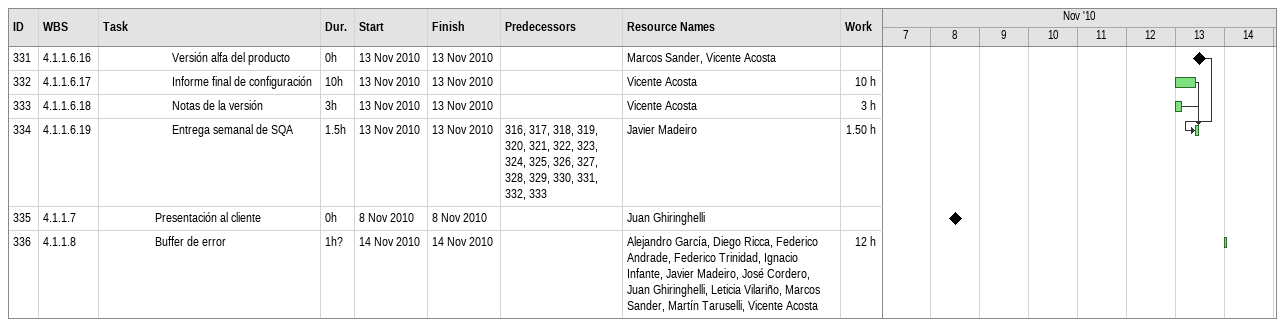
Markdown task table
| ID | WBS | Task | Duration | Start | Finish | Predecessors | Resources | Work (h) |
|---|---|---|---|---|---|---|---|---|
| 331 | 4.1.1.6.16 | Versión alfa del producto | 0h | 2010-11-13 | 2010-11-13 |  | Marcos Sander, Vicente Acosta |  |
| 332 | 4.1.1.6.17 | Informe final de configuración | 10h | 2010-11-13 | 2010-11-13 |  | Vicente Acosta | 10 |
| 333 | 4.1.1.6.18 | Notas de la versión | 3h | 2010-11-13 | 2010-11-13 |  | Vicente Acosta | 3 |
| 334 | 4.1.1.6.19 | Entrega semanal de SQA | 1.5h | 2010-11-13 | 2010-11-13 | 316, 317, 318, 319, 320, 321, 322, 323, 324, 325, 326, 327, 328, 329, 330, 331, 332, 333 | Javier Madeiro | 1.50 |
| 335 | 4.1.1.7 | Presentación al cliente | 0h | 2010-11-08 | 2010-11-08 |  | Juan Ghiringhelli |  |
| 336 | 4.1.1.8 | Buffer de error | 1h? | 2010-11-14 | 2010-11-14 |  | Alejandro García, Diego Ricca, Federico Andrade, Federico Trinidad, Ignacio Infante, Javier Madeiro, José Cordero, Juan Ghiringhelli, Leticia Vilariño, Marcos Sander, Martín Taruselli, Vicente Acosta | 12 |
